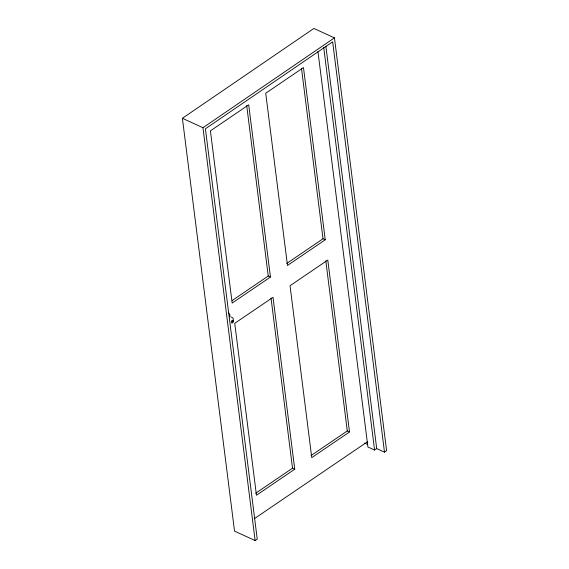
<?xml version="1.0" encoding="UTF-8"?>
<svg xmlns="http://www.w3.org/2000/svg" width="569" height="569" viewBox="0 0 569 569"><rect width="100%" height="100%" fill="white"/><g stroke="black" fill="none" stroke-linecap="round" stroke-linejoin="round"><path stroke-width="0.85" d="M230.004 316.976L229.848 314.714L228.61 312.95M384.488 452.149L332.659 41.843L205.409 128.793L257.245 539.099L255.125 540.55L234.542 531.14L182.393 118.302L313.875 28.45L334.458 37.86L386.607 450.698L384.488 452.149L376.699 448.585L325.866 46.203M182.393 118.302L202.969 127.712L334.458 37.86M317.95 51.544L367.908 446.985L374.58 450.036L376.699 448.585M232.124 300.574L268.241 276.015L270.46 277.039L232.173 303.071L210.416 130.849L248.703 104.81L270.46 277.039M286.712 263.461L323.014 238.774L325.233 239.791L287.48 265.467L265.723 93.238L303.476 67.569L325.233 239.791M255.68 493.238L292.523 468.187L294.742 469.212L256.455 495.243L234.734 323.334L273.02 297.303L294.742 469.212M310.987 455.627L347.289 430.946L349.508 431.963L311.755 457.64L290.041 285.73L327.794 260.054L349.508 431.963M254.229 518.757L367.624 441.651M231.327 317.025L232.757 317.929L233.575 319.252M364.672 443.087L367.73 444.481M323.733 47.547L374.58 450.036M301.478 68.301L323.014 238.774M325.795 260.794L347.289 430.946M246.704 105.55L268.241 276.015M271.022 298.042L292.523 468.187M202.969 127.712L255.125 540.55M232.486 320.767L232.38 322.218L232.486 320.767M233.461 320.916L233.411 320.596A1.543 0.946 -65.3 0 0 231.647 320.895A1.543 0.946 -65.3 0 0 231.988 322.979A1.543 0.946 -65.3 0 0 233.461 320.916"/></g></svg>
